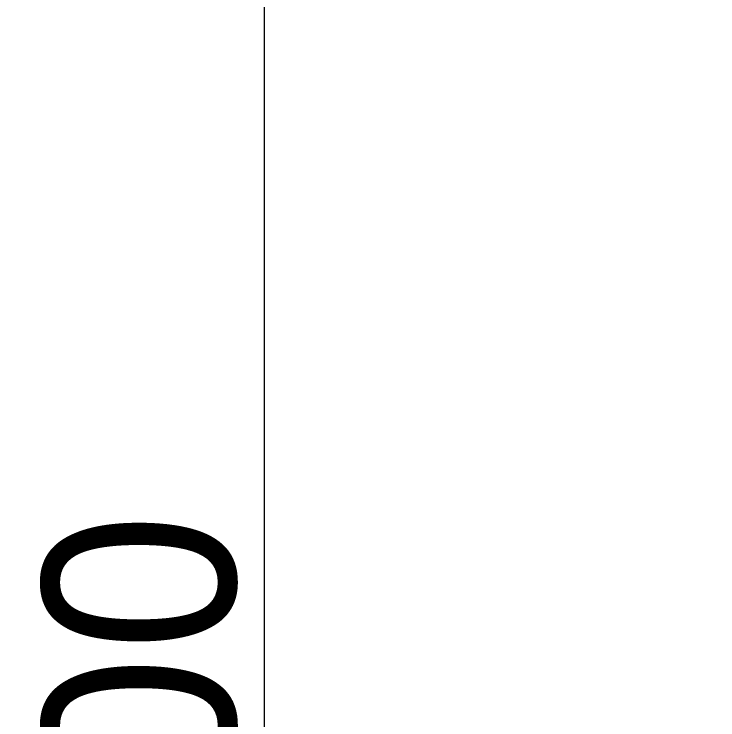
# Model space of a CAD drawing. Extents: x 1507 to 2862, y 0 to 992.
# Drawn here: x 2160.3 to 2233.4, y 551.6 to 625 of the extents above; entities that cross this region are included whole.
import ezdxf

# ---------------------------------------------------------------- set-up
doc = ezdxf.new("R2010")
doc.units = 0
doc.header["$LTSCALE"] = 10
doc.header["$MEASUREMENT"] = 0
doc.header["$PDMODE"] = 3
doc.header["$PDSIZE"] = -10
doc.layers.get('DEFPOINTS').update_dxf_attribs({"linetype": 'CONTINUOUS'})
doc.layers.add('치수', color=7, linetype='CONTINUOUS', lineweight=25)
doc.styles.add('Daelim Dimension', font='')
doc.styles.get('Daelim Dimension').set_extended_font_data('NanumGothic')
doc.dimstyles.new('DEFAULT', dxfattribs={"dimscale": 2, "dimtxt": 2, "dimasz": 2, "dimexe": 0, "dimexo": 2, "dimgap": 1, "dimtad": 1, "dimdec": 1, "dimzin": 9, "dimdsep": 46, "dimtxsty": 'Daelim Dimension', "dimcen": 0.5, "dimclrd": 252, "dimclre": 252, "dimclrt": 3, "dimadec": 1, "dimazin": 0, "dimtfac": 1, "dimtdec": 1, "dimtix": 1, "dimtmove": 0, "dimatfit": 3, "dimfxl": 1, "dimtolj": 1, "dimtzin": 1, "dimlwd": 9, "dimlwe": 9, "dimarcsym": 0})

# ---------------------------------------------------------------- blocks, each defined once
blk = doc.blocks.new('*D20')
at = {"layer": 'DEFPOINTS', "color": 0, "transparency": 16777216}
for p in [(2284.644, 858.192), (2186.262, 184.192), (2284.644, 184.192)]:
    blk.add_point(p, dxfattribs=at)
at = {"layer": '치수', "color": 5, "lineweight": 9, "transparency": 16777216}
for p, q in [((2280.644, 858.192), (2186.262, 858.192)), ((2186.262, 854.192), (2186.262, 188.192)), ((2280.644, 184.192), (2186.262, 184.192))]:
    blk.add_line(p, q, dxfattribs=at)
at = {"layer": '치수', "color": 5, "transparency": 16777216}
for points in [[(2185.596, 854.192), (2186.929, 854.192), (2186.262, 858.192)], [(2185.596, 188.192), (2186.929, 188.192), (2186.262, 184.192)]]:
    blk.add_solid(points, dxfattribs=at)
at = {"layer": '치수', "color": 7, "transparency": 16777216, "insert": (2173.375, 521.192), "char_height": 20, "attachment_point": 5, "rotation": 90, "style": 'Daelim Dimension'}
blk.add_mtext('\\A1;590~700', dxfattribs=at)

msp = doc.modelspace()

# ---------------------------------------------------------------- dimensions: what is measured, and where the dimension line sits
at = {"layer": '치수', "color": 5}
dim = msp.add_linear_dim(base=(2186.262, 184.192), p1=(2284.644, 858.192), p2=(2284.644, 184.192), angle=90, text='590~700', dimstyle='DEFAULT', override={"dimtxt": 10, "dimclrd": 5, "dimclre": 5, "dimclrt": 7}, dxfattribs=at)
dim.commit()
dim.dimension.update_dxf_attribs({"geometry": '*D20', "text_midpoint": (2173.375, 521.192)})

doc.saveas('drawing.dxf')
